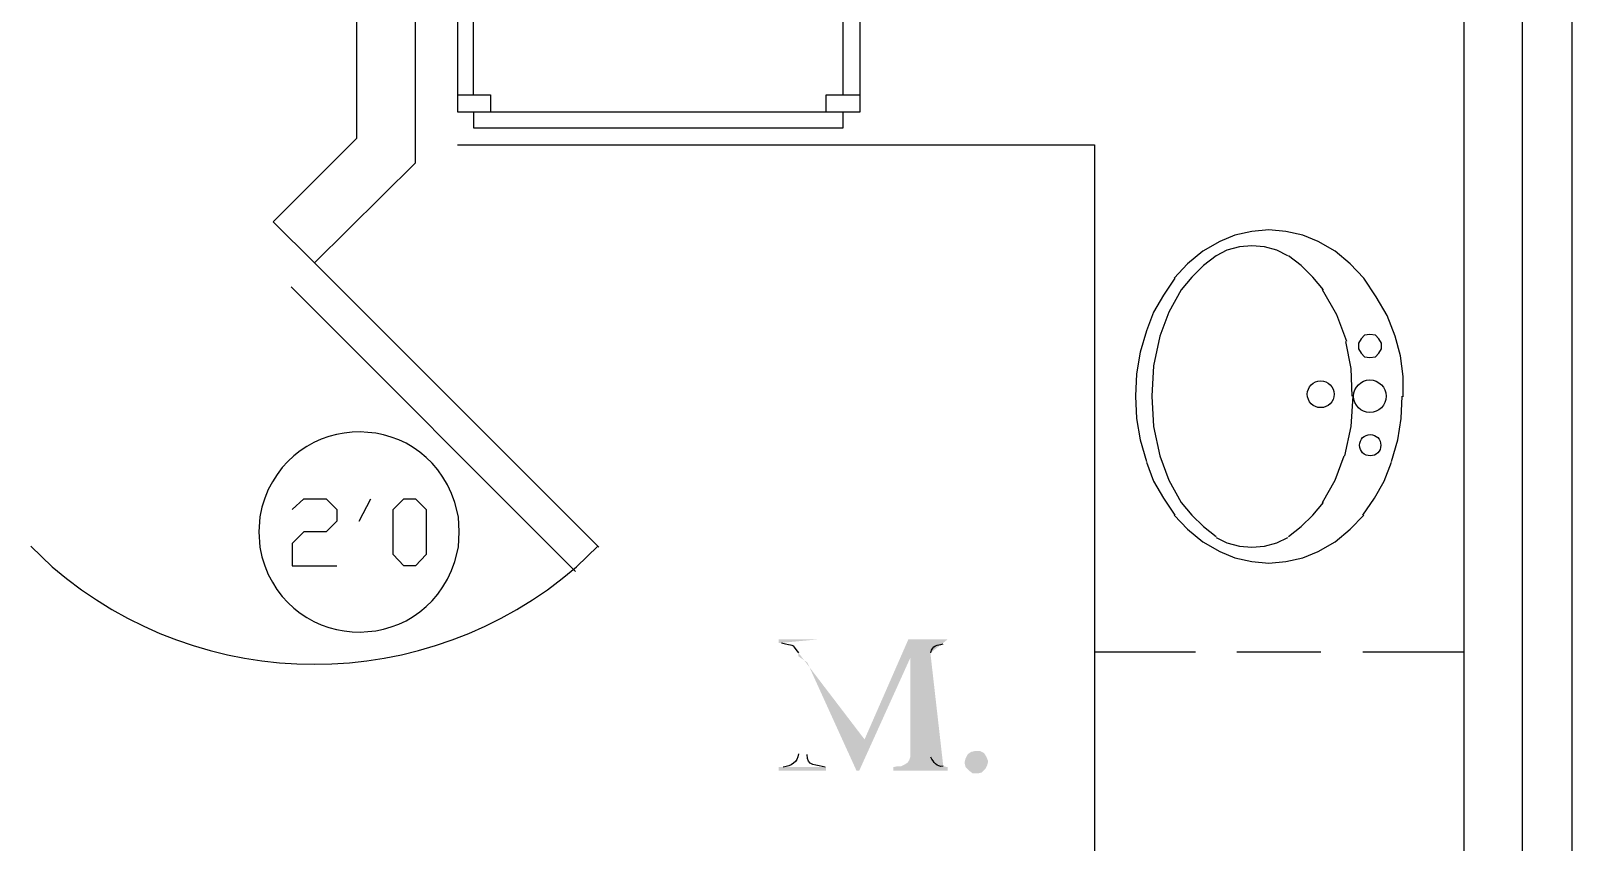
# Model space of a CAD drawing. Header units: inches. Extents: x -167 to 6071, y -6287 to -2731.
# Drawn here: x 1001.5 to 1093.4, y -5887.7 to -5839.3 of the extents above; entities that cross this region are included whole.
import ezdxf

# ---------------------------------------------------------------- set-up
doc = ezdxf.new("R2010")
doc.units = ezdxf.units.IN
doc.header["$LTSCALE"] = 96
doc.header["$MEASUREMENT"] = 0
doc.layers.add('PDF_Geometry', color=7, linetype='Continuous', true_color=0x4a4a4a)
doc.layers.add('PDF_Solid Fills', color=7, linetype='Continuous')

msp = doc.modelspace()

# ---------------------------------------------------------------- hatches: boundary and pattern name
at = {"layer": 'PDF_Solid Fills', "transparency": 33554559}
h = msp.add_hatch(color=256, dxfattribs=at)
h.paths.add_polyline_path([(1048.49, -5875.562), (1046.09, -5875.562), (1046.09, -5875.775), (1046.25, -5875.775)], flags=0)
h.paths.add_polyline_path([(1047.263, -5876.362), (1047.263, -5876.575), (1047.797, -5876.949), (1050.73, -5883.402), (1051.21, -5881.535)], flags=0)
h = msp.add_hatch(color=256, dxfattribs=at)
h.paths.add_polyline_path([(1056.17, -5875.562), (1053.823, -5875.562), (1051.21, -5881.535), (1050.73, -5883.402), (1050.89, -5883.402), (1053.93, -5876.682), (1055.157, -5876.575), (1055.157, -5876.362)], flags=0)
h.paths.add_polyline_path([(1055.903, -5875.829), (1056.17, -5875.775)], flags=0)
h = msp.add_hatch(color=256, dxfattribs=at)
h.paths.add_polyline_path([(1047.263, -5876.575), (1047.263, -5882.389)], flags=0)
h.paths.add_polyline_path([(1046.357, -5883.189), (1046.09, -5883.189), (1046.09, -5883.402), (1048.917, -5883.402), (1048.917, -5883.189), (1048.863, -5883.189)], flags=0)
h.paths.add_polyline_path([(1047.797, -5882.442), (1047.797, -5876.949)], flags=0)
h = msp.add_hatch(color=256, dxfattribs=at)
h.paths.add_polyline_path([(1055.157, -5876.575), (1053.93, -5876.682), (1053.93, -5882.602), (1053.877, -5882.762), (1053.77, -5882.922), (1053.61, -5883.029), (1053.397, -5883.135), (1053.183, -5883.135), (1052.917, -5883.189), (1052.917, -5883.402), (1056.17, -5883.402), (1056.17, -5883.189), (1055.903, -5883.135)], flags=0)
h.paths.add_polyline_path([(1055.157, -5882.602), (1055.157, -5882.389)], flags=0)
msp.add_hatch(color=256, dxfattribs=at).paths.add_polyline_path([(1058.57, -5882.869), (1058.517, -5883.082), (1058.41, -5883.295), (1058.357, -5883.349), (1058.197, -5883.509), (1057.983, -5883.562), (1057.663, -5883.562), (1057.45, -5883.402), (1057.397, -5883.349), (1057.237, -5883.189), (1057.183, -5882.975), (1057.183, -5882.869), (1057.237, -5882.655), (1057.343, -5882.442), (1057.397, -5882.389), (1057.557, -5882.282), (1057.77, -5882.229), (1058.09, -5882.229), (1058.303, -5882.335), (1058.357, -5882.389), (1058.463, -5882.549), (1058.57, -5882.815)])

# ---------------------------------------------------------------- linework, layer by layer
at = {"layer": 'PDF_Geometry', "color": 7}
for points in [[(1091.903, -5563.082), (1093.397, -5563.082), (1090.41, -5563.082), (1090.41, -6066.549), (1093.397, -6066.549), (1093.397, -5563.082)], [(1020.917, -5832.575), (1020.917, -5845.695), (1015.957, -5850.655), (1018.41, -5853.109), (1024.437, -5847.135), (1024.437, -5822.069)], [(1086.943, -5822.069), (1086.943, -5994.069)], [(1018.41, -5853.109), (1035.37, -5870.069)], [(1017.023, -5854.549), (1033.983, -5871.509)]]:
    msp.add_lwpolyline(points, dxfattribs=at)
at = {"layer": 'PDF_Geometry'}
for points in [[(1050.943, -5822.069), (1026.943, -5822.069), (1026.943, -5844.095), (1050.943, -5844.095)], [(1081.343, -5857.375), (1081.023, -5857.429), (1080.81, -5857.642), (1080.65, -5857.909), (1080.65, -5858.229), (1080.81, -5858.495), (1081.023, -5858.709), (1081.343, -5858.762), (1081.663, -5858.709), (1081.877, -5858.495), (1082.037, -5858.229), (1082.037, -5857.909), (1081.877, -5857.642), (1081.663, -5857.429)], [(1023.743, -5871.189), (1023.103, -5870.495), (1023.103, -5867.829), (1023.743, -5867.189), (1024.437, -5867.189), (1025.077, -5867.829), (1025.077, -5870.495), (1024.437, -5871.189)]]:
    msp.add_lwpolyline(points, close=True, dxfattribs=at)
for points in [[(1027.903, -5843.082), (1027.903, -5822.069)], [(1049.93, -5843.082), (1049.93, -5822.069)], [(1026.943, -5843.082), (1028.917, -5843.082), (1028.917, -5844.095)], [(1048.917, -5844.095), (1048.917, -5843.082), (1050.943, -5843.082)], [(1027.903, -5844.095), (1027.903, -5845.055), (1049.93, -5845.055), (1049.93, -5844.095)], [(1026.943, -5846.069), (1064.917, -5846.069), (1064.917, -5930.549), (1060.437, -5930.549), (1060.437, -5934.069), (1064.917, -5934.069)], [(1083.317, -5861.109), (1083.317, -5859.882), (1083.157, -5858.655), (1082.837, -5857.482), (1082.357, -5856.255), (1081.717, -5855.135), (1080.97, -5854.015), (1080.17, -5853.162), (1079.263, -5852.415), (1078.25, -5851.829), (1077.343, -5851.455), (1076.33, -5851.242), (1075.317, -5851.135), (1074.303, -5851.242), (1073.29, -5851.455), (1072.383, -5851.829), (1071.37, -5852.415), (1070.463, -5853.162), (1069.663, -5854.015)], [(1076.437, -5852.682), (1075.797, -5852.362), (1075.05, -5852.149), (1074.303, -5852.095), (1073.557, -5852.149), (1072.81, -5852.362), (1072.17, -5852.682), (1071.423, -5853.269), (1070.73, -5853.962), (1070.09, -5854.709), (1069.343, -5856.042), (1068.81, -5857.482), (1068.437, -5859.242), (1068.33, -5861.055), (1068.437, -5862.869), (1068.81, -5864.629), (1069.343, -5866.069), (1070.09, -5867.402), (1070.73, -5868.149), (1071.423, -5868.842), (1072.17, -5869.429)], [(1078.57, -5854.709), (1077.93, -5853.962), (1077.237, -5853.269), (1076.49, -5852.682)], [(1069.717, -5854.015), (1069.023, -5855.029), (1068.437, -5856.042), (1068.01, -5857.162), (1067.637, -5858.442), (1067.423, -5859.722), (1067.37, -5861.055), (1067.423, -5862.389), (1067.637, -5863.669), (1068.01, -5864.949)], [(1079.957, -5857.802), (1079.37, -5856.202), (1078.517, -5854.709)], [(1080.277, -5861.055), (1080.223, -5859.402), (1079.903, -5857.802)], [(1079.85, -5864.629), (1080.223, -5862.869), (1080.33, -5861.055)], [(1082.623, -5864.949), (1082.997, -5863.669), (1083.21, -5862.389), (1083.263, -5861.055)], [(1078.517, -5867.402), (1079.263, -5866.069), (1079.797, -5864.629)], [(1068.01, -5865.002), (1068.437, -5866.122), (1069.023, -5867.135), (1069.717, -5868.149)], [(1080.917, -5868.149), (1081.61, -5867.135), (1082.197, -5866.122), (1082.623, -5865.002)], [(1017.077, -5867.829), (1017.77, -5867.189), (1019.103, -5867.189), (1019.743, -5867.829), (1019.743, -5868.522), (1019.103, -5869.162), (1017.77, -5869.162), (1017.077, -5869.855), (1017.077, -5871.189), (1019.743, -5871.189)], [(1021.077, -5868.522), (1021.77, -5867.189)], [(1015.157, -5868.255), (1015.103, -5869.162), (1015.157, -5870.069)], [(1026.783, -5870.922), (1026.997, -5870.069), (1027.05, -5869.162), (1026.997, -5868.255), (1026.783, -5867.402)], [(1069.663, -5868.149), (1070.463, -5869.002), (1071.37, -5869.749), (1072.383, -5870.335), (1073.29, -5870.709), (1074.303, -5870.922), (1075.317, -5871.029), (1076.33, -5870.922), (1077.343, -5870.709), (1078.25, -5870.335), (1079.263, -5869.749), (1080.17, -5869.002), (1080.97, -5868.149)], [(1076.49, -5869.429), (1077.237, -5868.842), (1077.93, -5868.149), (1078.57, -5867.402)], [(1072.17, -5869.482), (1072.81, -5869.802), (1073.557, -5870.015), (1074.303, -5870.069), (1075.05, -5870.015), (1075.797, -5869.802), (1076.437, -5869.482)], [(1064.917, -5876.309), (1070.943, -5876.309)], [(1073.397, -5876.309), (1078.41, -5876.309)], [(1080.917, -5876.309), (1086.943, -5876.309)]]:
    msp.add_lwpolyline(points, dxfattribs=at)
msp.add_lwpolyline([(1001.503, -5870.015), (1002.783, -5871.242, 0.371843), (1034.037, -5871.242), (1035.317, -5870.015)], format="xyb", dxfattribs=at)
for centre, radius in [((1078.404, -5860.947), 0.798), ((1081.335, -5861.064), 0.969), ((1081.355, -5863.985), 0.637)]:
    msp.add_circle(centre, radius, dxfattribs=at)
for points in [[(1026.783, -5867.402), (1024.809, -5861.394), (1016.303, -5861.952), (1015.157, -5868.255)], [(1015.157, -5870.069), (1016.302, -5876.371), (1024.808, -5876.932), (1026.783, -5870.922)], [(1046.25, -5875.775), (1047.044, -5875.981), (1046.794, -5875.727), (1047.263, -5876.362)], [(1055.157, -5876.362), (1055.287, -5875.879), (1055.512, -5875.942), (1055.903, -5875.829)], [(1047.263, -5882.389), (1047.249, -5882.904), (1046.818, -5883.127), (1046.357, -5883.189)], [(1048.863, -5883.189), (1048.418, -5883.071), (1047.705, -5883.121), (1047.797, -5882.442)], [(1055.903, -5883.135), (1055.475, -5883.203), (1055.351, -5882.883), (1055.157, -5882.602)]]:
    msp.add_open_spline(points, degree=3, dxfattribs=at)

doc.saveas('drawing.dxf')
